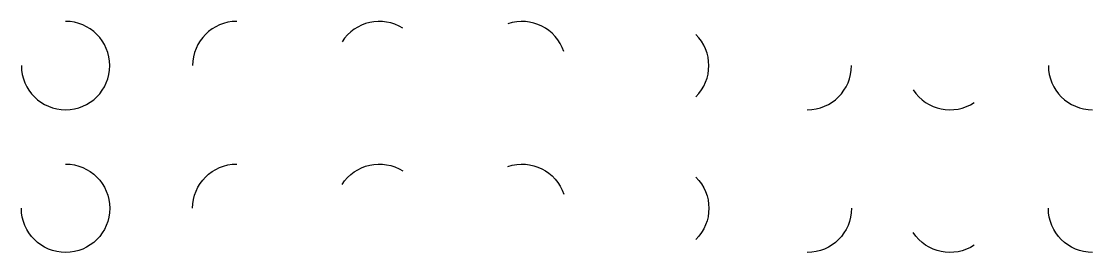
# Model space of a CAD drawing. Header units: millimetres. Extents: x 92 to 261, y 10 to 48.
import ezdxf

# ---------------------------------------------------------------- set-up
doc = ezdxf.new("R2010")
doc.units = ezdxf.units.MM
doc.layers.add('Default', color=7, linetype='Continuous', true_color=0x000000)

msp = doc.modelspace()

# ---------------------------------------------------------------- linework, layer by layer
at = {"layer": 'Default'}
for centre, start, end in [((98.53, 40.94), 180, 90), ((125.65, 40.94), 90, 180), ((148.24, 40.94), 57.6482, 147.6482), ((170.84, 40.94), 18.5456, 108.5456), ((193.44, 40.94), 315, 45), ((216.04, 40.94), 270, 360), ((261.23, 40.94), 180, 270), ((238.64, 40.94), 213.4821, 303.4821)]:
    msp.add_arc(centre, 7, start, end, dxfattribs=at)
at = {"layer": 'Default', "extrusion": (0, 0, -1)}
for centre, start, end in [((-148.24, 18.34), 32.3518, 122.3518), ((-170.84, 18.34), 71.4544, 161.4544), ((-98.53, 18.34), 90, 0), ((-125.65, 18.34), 360, 90), ((-193.44, 18.34), 135, 225), ((-216.04, 18.34), 180, 270), ((-261.23, 18.34), 270, 0), ((-238.64, 18.34), 236.5179, 326.5179)]:
    msp.add_arc(centre, 7, start, end, dxfattribs=at)

doc.saveas('drawing.dxf')
